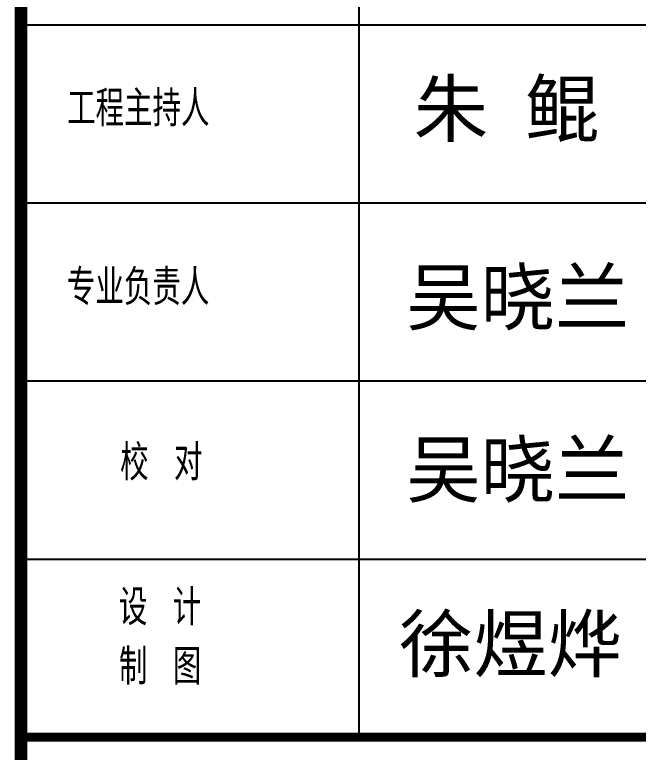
# Model space of a CAD drawing. Extents: x 33088 to 140010, y 13737 to 369010.
# Drawn here: x 114805 to 118658, y 166390 to 170945 of the extents above; entities that cross this region are included whole.
import ezdxf

# ---------------------------------------------------------------- set-up
doc = ezdxf.new("R2010")
doc.units = 0
doc.header["$LTSCALE"] = 1000
doc.header["$MEASUREMENT"] = 0
for name, color, linetype in [('PP-PM-TK', 7, 'CONTINUOUS'), ('PUB_TEXT', 7, 'CONTINUOUS'), ('PUB_TITLE', 4, 'CONTINUOUS'), ('签名', 255, 'CONTINUOUS')]:
    doc.layers.add(name, color=color, linetype=linetype)
doc.styles.add('-黑体', font='simhei.ttf', dxfattribs={"width": 0.8})
doc.styles.add('TQ', font='txt.shx', dxfattribs={"width": 0.8, "bigfont": 'hztxt.shx'})

msp = doc.modelspace()

# ---------------------------------------------------------------- linework, layer by layer
at = {"layer": 'PP-PM-TK', "color": 4}
for points, const_width in [([(114843.4, 208592.6), (114843.4, 148592.6)], 77), ([(114843.4, 166483.1), (120893.4, 166483.1)], 22)]:
    msp.add_lwpolyline(points, dxfattribs=dict(at, const_width=const_width))
at = {"layer": 'PUB_TITLE', "color": 4}
for p, q in [((116933.3, 166483.1), (116933.3, 174183.1)), ((114843.4, 170883.1), (120893.4, 170883.1)), ((114843.4, 169783.1), (120893.4, 169783.1)), ((114843.4, 168683.1), (120893.4, 168683.1)), ((114843.4, 167583.1), (120893.4, 167583.1)), ((114843.4, 166483.1), (120893.4, 166483.1))]:
    msp.add_line(p, q, dxfattribs=at)
at = {"layer": 'PUB_TITLE', "color": 4, "const_width": 55}
msp.add_lwpolyline([(114843.4, 166483.1), (120893.4, 166483.1)], dxfattribs=at)

# ---------------------------------------------------------------- texts
at = {"layer": 'PUB_TEXT', "color": 2, "char_height": 220, "width": 1847.813, "attachment_point": 1, "style": 'TQ'}
for s, insert in [('工程主持人', (115128.4, 170475.6)), ('专业负责人', (115127.2, 169371.3)), ('校 对', (115456.1, 168288.6)), ('设 计 \\P制 图', (115448.7, 167394.5))]:
    msp.add_mtext(s, dxfattribs=dict(at, insert=insert))
at = {"layer": '签名', "linetype": 'CONTINUOUS', "style": '-黑体'}
for s, p in [('朱 鲲', (117270.1, 170196.1)), ('吴晓兰', (117225.4, 169032.2)), ('吴晓兰', (117225.4, 167968.4)), ('徐煜烨', (117180.5, 166890.7))]:
    msp.add_text(s, height=336.6, dxfattribs=at).set_placement(p)

doc.saveas('drawing.dxf')
